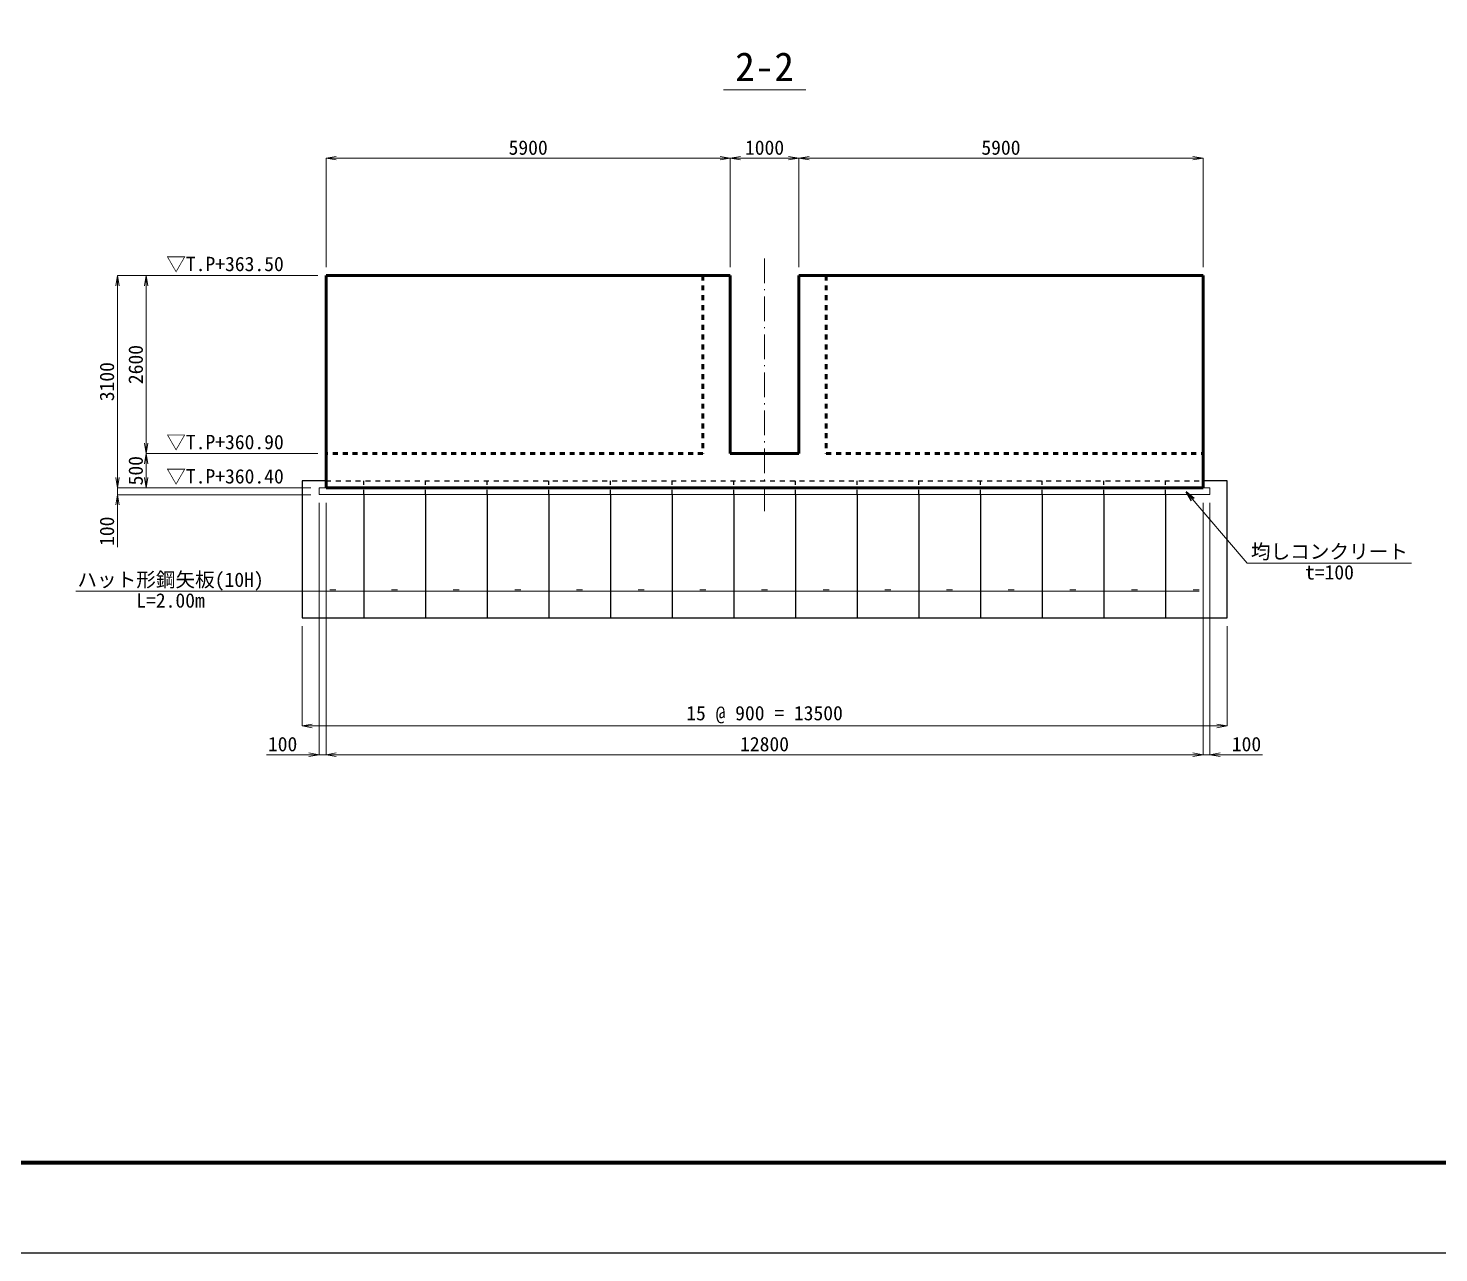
# Model space of a CAD drawing. Header units: millimetres. Extents: x 156724 to 226425, y -17820 to 17820.
# Drawn here: x 186833 to 207421, y -17820 to 59 of the extents above; entities that cross this region are included whole.
import ezdxf
from ezdxf.enums import TextEntityAlignment as Align

# ---------------------------------------------------------------- set-up
doc = ezdxf.new("R2010")
doc.units = ezdxf.units.MM
doc.header["$LTSCALE"] = 60
doc.header["$PDSIZE"] = 300
for name, pattern in [('SXF_一点短鎖線', [9.25, 6, -1.5, 0.25, -1.5]), ('SXF_跳び破線', [12, 6, -6]), ('一点短鎖線', [9.25, 6, -1.5, 0.25, -1.5])]:
    doc.linetypes.add(name, pattern=pattern)
doc.layers.get('Defpoints').update_dxf_attribs({"color": 151})
for name, color, linetype, lineweight in [('D-BMK', 2, 'SXF_一点短鎖線', 13), ('D-STR', 1, 'Continuous', 50), ('D-STR-DIM', 7, 'Continuous', 13), ('D-STR-HTXT', 7, 'Continuous', 13), ('D-STR-STR3', 4, 'Continuous', 25), ('D-STR-STR7', 3, 'Continuous', 13), ('D-STR-TXT', 7, 'Continuous', 13), ('D-TTL', 2, 'Continuous', 140), ('D-TTL-LINE', 7, 'Continuous', 13), ('D-TTL-TXT', 7, 'Continuous', 13)]:
    doc.layers.add(name, color=color, linetype=linetype, lineweight=lineweight)
doc.styles.add('MS ゴシック', font='MS Gothic.ttf')
doc.dimstyles.new('DIM-60', dxfattribs={"dimscale": 60, "dimtxt": 3.5, "dimasz": 2.5, "dimexe": 0, "dimexo": 2, "dimgap": 0.8, "dimtad": 1, "dimdec": 0, "dimzin": 0, "dimdsep": 46, "dimtxsty": 'MS ゴシック', "dimblk": 'OPEN', "dimcen": 0.1, "dimclrd": 256, "dimclre": 256, "dimclrt": 256, "dimaunit": 1, "dimadec": 4, "dimazin": 0, "dimtfac": 1, "dimtdec": 0, "dimtmove": 0, "dimatfit": 3, "dimldrblk": 'OPEN', "dimfxl": 1, "dimtolj": 1, "dimtzin": 0, "dimlwd": -1, "dimlwe": -1, "dimarcsym": 0})
doc.dimstyles.new('DIM-60-F', dxfattribs={"dimscale": 60, "dimtxt": 3.5, "dimasz": 2.5, "dimexe": 0, "dimexo": 2, "dimgap": 0.8, "dimtad": 1, "dimdec": 0, "dimzin": 0, "dimdsep": 46, "dimtxsty": 'MS ゴシック', "dimblk": 'OPEN', "dimcen": 0.1, "dimaunit": 1, "dimadec": 4, "dimazin": 0, "dimtfac": 1, "dimtdec": 0, "dimtmove": 2, "dimatfit": 3, "dimldrblk": 'OPEN', "dimfxl": 1, "dimtolj": 1, "dimtzin": 0, "dimlwd": -1, "dimlwe": -1, "dimarcsym": 2})

# ---------------------------------------------------------------- blocks, each defined once
blk = doc.blocks.new('_Open')
at = {"color": 0, "linetype": 'ByBlock', "lineweight": -2}
for p, q in [((-1, 0.17), (0, 0)), ((-1, -0.17), (0, 0)), ((0, 0), (-1, 0))]:
    blk.add_line(p, q, dxfattribs=at)
blk = doc.blocks.new('*D114')
at = {"layer": 'D-STR-DIM', "color": 0, "transparency": 16777216}
for p, q in [((191180, -6872), (191180, -10548)), ((203980, -6872), (203980, -10548)), ((191330, -10548), (203830, -10548))]:
    blk.add_line(p, q, dxfattribs=at)
at = {"layer": 'Defpoints', "color": 0, "transparency": 16777216}
for p in [(191180, -6752), (203980, -6752), (203980, -10548)]:
    blk.add_point(p, dxfattribs=at)
at = {"layer": 'D-STR-DIM', "color": 0, "transparency": 16777216, "xscale": 150, "yscale": 150, "zscale": 150, "rotation": 180}
blk.add_blockref('_Open', (191180, -10548), dxfattribs=at)
at = {"layer": 'D-STR-DIM', "color": 0, "transparency": 16777216, "xscale": 150, "yscale": 150, "zscale": 150}
blk.add_blockref('_Open', (203980, -10548), dxfattribs=at)
at = {"layer": 'D-STR-DIM', "color": 0, "transparency": 16777216, "insert": (197580, -10395), "char_height": 210, "attachment_point": 5, "style": 'MS ゴシック'}
blk.add_mtext('\\A1;12800', dxfattribs=at)
blk = doc.blocks.new('*D115')
at = {"layer": 'D-STR-DIM', "transparency": 16777216}
for p, q in [((203980, -6872), (203980, -10548)), ((204080, -6872), (204080, -10548)), ((203830, -10548), (203680, -10548)), ((203980, -10548), (204080, -10548)), ((204230, -10548), (204848, -10548))]:
    blk.add_line(p, q, dxfattribs=at)
at = {"layer": 'Defpoints', "color": 0, "transparency": 16777216}
for p in [(203980, -6752), (204080, -6752), (204080, -10548)]:
    blk.add_point(p, dxfattribs=at)
at = {"layer": 'D-STR-DIM', "transparency": 16777216, "xscale": 150, "yscale": 150, "zscale": 150}
blk.add_blockref('_Open', (203980, -10548), dxfattribs=at)
at = {"layer": 'D-STR-DIM', "transparency": 16777216, "xscale": 150, "yscale": 150, "zscale": 150, "rotation": 180}
blk.add_blockref('_Open', (204080, -10548), dxfattribs=at)
at = {"layer": 'D-STR-DIM', "transparency": 16777216, "insert": (204614, -10395), "char_height": 210, "attachment_point": 5, "style": 'MS ゴシック'}
blk.add_mtext('\\A1;100', dxfattribs=at)
blk = doc.blocks.new('*D116')
at = {"layer": 'D-STR-DIM', "transparency": 16777216}
for p, q in [((191080, -6872), (191080, -10548)), ((191180, -6872), (191180, -10548)), ((190930, -10548), (190312, -10548)), ((191180, -10548), (191080, -10548)), ((191330, -10548), (191480, -10548))]:
    blk.add_line(p, q, dxfattribs=at)
at = {"layer": 'Defpoints', "color": 0, "transparency": 16777216}
for p in [(191080, -6752), (191180, -6752), (191080, -10548)]:
    blk.add_point(p, dxfattribs=at)
at = {"layer": 'D-STR-DIM', "transparency": 16777216, "xscale": 150, "yscale": 150, "zscale": 150}
blk.add_blockref('_Open', (191080, -10548), dxfattribs=at)
at = {"layer": 'D-STR-DIM', "transparency": 16777216, "xscale": 150, "yscale": 150, "zscale": 150, "rotation": 180}
blk.add_blockref('_Open', (191180, -10548), dxfattribs=at)
at = {"layer": 'D-STR-DIM', "transparency": 16777216, "insert": (190546, -10395), "char_height": 210, "attachment_point": 5, "style": 'MS ゴシック'}
blk.add_mtext('\\A1;100', dxfattribs=at)
blk = doc.blocks.new('*D117')
at = {"layer": 'D-STR-DIM', "color": 0, "transparency": 16777216}
for p, q in [((190830, -8672), (190830, -10128)), ((204330, -8672), (204330, -10128)), ((190980, -10128), (204180, -10128))]:
    blk.add_line(p, q, dxfattribs=at)
at = {"layer": 'Defpoints', "color": 0, "transparency": 16777216}
for p in [(190830, -8552), (204330, -8552), (204330, -10128)]:
    blk.add_point(p, dxfattribs=at)
at = {"layer": 'D-STR-DIM', "color": 0, "transparency": 16777216, "xscale": 150, "yscale": 150, "zscale": 150, "rotation": 180}
blk.add_blockref('_Open', (190830, -10128), dxfattribs=at)
at = {"layer": 'D-STR-DIM', "color": 0, "transparency": 16777216, "xscale": 150, "yscale": 150, "zscale": 150}
blk.add_blockref('_Open', (204330, -10128), dxfattribs=at)
at = {"layer": 'D-STR-DIM', "color": 0, "transparency": 16777216, "insert": (197580, -9964), "char_height": 210, "attachment_point": 5, "style": 'MS ゴシック'}
blk.add_mtext('\\A1;1{\\A0;5} @ 900 = 13500', dxfattribs=at)
blk = doc.blocks.new('*D118')
at = {"layer": 'D-STR-DIM', "color": 0, "transparency": 16777216}
for p, q in [((197080, -3432), (197080, -1839)), ((197230, -1839), (197930, -1839)), ((198080, -3432), (198080, -1839))]:
    blk.add_line(p, q, dxfattribs=at)
at = {"layer": 'Defpoints', "color": 0, "transparency": 16777216}
for p in [(198080, -1839), (197080, -3552), (198080, -3552)]:
    blk.add_point(p, dxfattribs=at)
at = {"layer": 'D-STR-DIM', "color": 0, "transparency": 16777216, "xscale": 150, "yscale": 150, "zscale": 150, "rotation": 180}
blk.add_blockref('_Open', (197080, -1839), dxfattribs=at)
at = {"layer": 'D-STR-DIM', "color": 0, "transparency": 16777216, "xscale": 150, "yscale": 150, "zscale": 150}
blk.add_blockref('_Open', (198080, -1839), dxfattribs=at)
at = {"layer": 'D-STR-DIM', "color": 0, "transparency": 16777216, "insert": (197580, -1686), "char_height": 210, "attachment_point": 5, "style": 'MS ゴシック'}
blk.add_mtext('\\A1;1000', dxfattribs=at)
blk = doc.blocks.new('*D119')
at = {"layer": 'D-STR-DIM', "color": 0, "transparency": 16777216}
for p, q in [((198080, -3432), (198080, -1839)), ((198230, -1839), (203830, -1839)), ((203980, -3432), (203980, -1839))]:
    blk.add_line(p, q, dxfattribs=at)
at = {"layer": 'Defpoints', "color": 0, "transparency": 16777216}
for p in [(203980, -1839), (198080, -3552), (203980, -3552)]:
    blk.add_point(p, dxfattribs=at)
at = {"layer": 'D-STR-DIM', "color": 0, "transparency": 16777216, "xscale": 150, "yscale": 150, "zscale": 150, "rotation": 180}
blk.add_blockref('_Open', (198080, -1839), dxfattribs=at)
at = {"layer": 'D-STR-DIM', "color": 0, "transparency": 16777216, "xscale": 150, "yscale": 150, "zscale": 150}
blk.add_blockref('_Open', (203980, -1839), dxfattribs=at)
at = {"layer": 'D-STR-DIM', "color": 0, "transparency": 16777216, "insert": (201030, -1686), "char_height": 210, "attachment_point": 5, "style": 'MS ゴシック'}
blk.add_mtext('\\A1;5900', dxfattribs=at)
blk = doc.blocks.new('*D120')
at = {"layer": 'D-STR-DIM', "color": 0, "transparency": 16777216}
for p, q in [((191180, -3432), (191180, -1839)), ((196930, -1839), (191330, -1839)), ((197080, -3432), (197080, -1839))]:
    blk.add_line(p, q, dxfattribs=at)
at = {"layer": 'Defpoints', "color": 0, "transparency": 16777216}
for p in [(191180, -1839), (191180, -3552), (197080, -3552)]:
    blk.add_point(p, dxfattribs=at)
at = {"layer": 'D-STR-DIM', "color": 0, "transparency": 16777216, "xscale": 150, "yscale": 150, "zscale": 150, "rotation": 180}
blk.add_blockref('_Open', (191180, -1839), dxfattribs=at)
at = {"layer": 'D-STR-DIM', "color": 0, "transparency": 16777216, "xscale": 150, "yscale": 150, "zscale": 150}
blk.add_blockref('_Open', (197080, -1839), dxfattribs=at)
at = {"layer": 'D-STR-DIM', "color": 0, "transparency": 16777216, "insert": (194130, -1686), "char_height": 210, "attachment_point": 5, "style": 'MS ゴシック'}
blk.add_mtext('\\A1;5900', dxfattribs=at)
blk = doc.blocks.new('*D121')
at = {"layer": 'D-STR-DIM', "color": 0, "transparency": 16777216}
for p, q in [((191060, -3552), (188556, -3552)), ((188556, -3702), (188556, -6002)), ((191060, -6152), (188556, -6152))]:
    blk.add_line(p, q, dxfattribs=at)
at = {"layer": 'Defpoints', "color": 0, "transparency": 16777216}
for p in [(191180, -3552), (188556, -6152), (191180, -6152)]:
    blk.add_point(p, dxfattribs=at)
at = {"layer": 'D-STR-DIM', "color": 0, "transparency": 16777216, "xscale": 150, "yscale": 150, "zscale": 150}
for p, rotation in [((188556, -3552), 90), ((188556, -6152), 270)]:
    blk.add_blockref('_Open', p, dxfattribs=dict(at, rotation=rotation))
at = {"layer": 'D-STR-DIM', "color": 0, "transparency": 16777216, "insert": (188403, -4852), "char_height": 210, "attachment_point": 5, "rotation": 90, "style": 'MS ゴシック'}
blk.add_mtext('\\A1;2600', dxfattribs=at)
blk = doc.blocks.new('*D122')
at = {"layer": 'D-STR-DIM', "color": 0, "transparency": 16777216}
for p, q in [((191060, -6152), (188556, -6152)), ((188556, -6302), (188556, -6502)), ((190960, -6652), (188556, -6652))]:
    blk.add_line(p, q, dxfattribs=at)
at = {"layer": 'Defpoints', "color": 0, "transparency": 16777216}
for p in [(191180, -6152), (188556, -6652), (191080, -6652)]:
    blk.add_point(p, dxfattribs=at)
at = {"layer": 'D-STR-DIM', "color": 0, "transparency": 16777216, "xscale": 150, "yscale": 150, "zscale": 150}
for p, rotation in [((188556, -6152), 90), ((188556, -6652), 270)]:
    blk.add_blockref('_Open', p, dxfattribs=dict(at, rotation=rotation))
at = {"layer": 'D-STR-DIM', "color": 0, "transparency": 16777216, "insert": (188403, -6402), "char_height": 210, "attachment_point": 5, "rotation": 90, "style": 'MS ゴシック'}
blk.add_mtext('\\A1;500', dxfattribs=at)
blk = doc.blocks.new('*D123')
at = {"layer": 'D-STR-DIM', "transparency": 16777216}
for p, q in [((188136, -6502), (188136, -6352)), ((190960, -6652), (188136, -6652)), ((188136, -6652), (188136, -6752)), ((190960, -6752), (188136, -6752)), ((188136, -6902), (188136, -7520))]:
    blk.add_line(p, q, dxfattribs=at)
at = {"layer": 'Defpoints', "color": 0, "transparency": 16777216}
for p in [(188136, -6752), (191080, -6652), (191080, -6752)]:
    blk.add_point(p, dxfattribs=at)
at = {"layer": 'D-STR-DIM', "transparency": 16777216, "xscale": 150, "yscale": 150, "zscale": 150}
for p, rotation in [((188136, -6652), 270), ((188136, -6752), 90)]:
    blk.add_blockref('_Open', p, dxfattribs=dict(at, rotation=rotation))
at = {"layer": 'D-STR-DIM', "transparency": 16777216, "insert": (187983, -7286), "char_height": 210, "attachment_point": 5, "rotation": 90, "style": 'MS ゴシック'}
blk.add_mtext('\\A1;100', dxfattribs=at)
blk = doc.blocks.new('*D124')
at = {"layer": 'D-STR-DIM', "color": 0, "transparency": 16777216}
for p, q in [((191060, -3552), (188136, -3552)), ((188136, -6502), (188136, -3702)), ((190960, -6652), (188136, -6652))]:
    blk.add_line(p, q, dxfattribs=at)
at = {"layer": 'Defpoints', "color": 0, "transparency": 16777216}
for p in [(188136, -3552), (191180, -3552), (191080, -6652)]:
    blk.add_point(p, dxfattribs=at)
at = {"layer": 'D-STR-DIM', "color": 0, "transparency": 16777216, "xscale": 150, "yscale": 150, "zscale": 150}
for p, rotation in [((188136, -3552), 90), ((188136, -6652), 270)]:
    blk.add_blockref('_Open', p, dxfattribs=dict(at, rotation=rotation))
at = {"layer": 'D-STR-DIM', "color": 0, "transparency": 16777216, "insert": (187983, -5102), "char_height": 210, "attachment_point": 5, "rotation": 90, "style": 'MS ゴシック'}
blk.add_mtext('\\A1;3100', dxfattribs=at)

msp = doc.modelspace()

# ---------------------------------------------------------------- linework, layer by layer
at = {"layer": 'D-BMK', "linetype": '一点短鎖線'}
msp.add_line((197580.3, -6992.9), (197580.3, -3282.9), dxfattribs=at)
at = {"layer": 'D-STR'}
for p, q in [((197080.3, -3551.6), (191180.3, -3551.6)), ((191180.3, -3551.6), (191180.3, -6651.6)), ((197080.3, -3551.6), (197080.3, -6151.6)), ((203980.3, -3551.6), (198080.3, -3551.6)), ((198080.3, -3551.6), (198080.3, -6151.6)), ((203980.3, -3551.6), (203980.3, -6651.6)), ((198080.3, -6151.6), (197080.3, -6151.6)), ((203980.3, -6651.6), (191180.3, -6651.6))]:
    msp.add_line(p, q, dxfattribs=at)
at = {"layer": 'D-STR', "linetype": 'SXF_跳び破線', "ltscale": 0.2}
for points in [[(196680.3, -3551.6), (196680.3, -6151.6), (191180.3, -6151.6)], [(198480.3, -3551.6), (198480.3, -6151.6), (203980.3, -6151.6)]]:
    msp.add_lwpolyline(points, dxfattribs=at)
at = {"layer": 'D-STR-HTXT'}
for p, q in [((207024.7, -7749.7), (204624.7, -7749.7)), ((187530.3, -8160.9), (190290.3, -8160.9)), ((190290.3, -8160.9), (203925.3, -8160.9)), ((191325.3, -8142.9), (191235.3, -8142.9)), ((192225.3, -8142.9), (192135.3, -8142.9)), ((193125.3, -8142.9), (193035.3, -8142.9)), ((194025.3, -8142.9), (193935.3, -8142.9)), ((194925.3, -8142.9), (194835.3, -8142.9)), ((195825.3, -8142.9), (195735.3, -8142.9)), ((196725.3, -8142.9), (196635.3, -8142.9)), ((197625.3, -8142.9), (197535.3, -8142.9)), ((198525.3, -8142.9), (198435.3, -8142.9)), ((199425.3, -8142.9), (199335.3, -8142.9)), ((200325.3, -8142.9), (200235.3, -8142.9)), ((201225.3, -8142.9), (201135.3, -8142.9)), ((202125.3, -8142.9), (202035.3, -8142.9)), ((203025.3, -8142.9), (202935.3, -8142.9)), ((203925.3, -8142.9), (203835.3, -8142.9))]:
    msp.add_line(p, q, dxfattribs=at)
at = {"layer": 'D-STR-STR3', "linetype": 'SXF_跳び破線', "ltscale": 0.2}
for p, q in [((191180.3, -6551.6), (203980.3, -6551.6)), ((191730.3, -6751.6), (191730.3, -6551.6)), ((192630.3, -6751.6), (192630.3, -6551.6)), ((193530.3, -6751.6), (193530.3, -6551.6)), ((194430.3, -6751.6), (194430.3, -6551.6)), ((195330.3, -6751.6), (195330.3, -6551.6)), ((196230.3, -6751.6), (196230.3, -6551.6)), ((197130.3, -6751.6), (197130.3, -6551.6)), ((198030.3, -6751.6), (198030.3, -6551.6)), ((198930.3, -6751.6), (198930.3, -6551.6)), ((199830.3, -6751.6), (199830.3, -6551.6)), ((200730.3, -6751.6), (200730.3, -6551.6)), ((201630.3, -6751.6), (201630.3, -6551.6)), ((202530.3, -6751.6), (202530.3, -6551.6)), ((203430.3, -6751.6), (203430.3, -6551.6))]:
    msp.add_line(p, q, dxfattribs=at)
at = {"layer": 'D-STR-STR3'}
for p, q in [((191730.3, -6751.6), (191730.3, -8551.6)), ((192630.3, -6751.6), (192630.3, -8551.6)), ((193530.3, -6751.6), (193530.3, -8551.6)), ((194430.3, -6751.6), (194430.3, -8551.6)), ((195330.3, -6751.6), (195330.3, -8551.6)), ((196230.3, -6751.6), (196230.3, -8551.6)), ((197130.3, -6751.6), (197130.3, -8551.6)), ((198030.3, -6751.6), (198030.3, -8551.6)), ((198930.3, -6751.6), (198930.3, -8551.6)), ((199830.3, -6751.6), (199830.3, -8551.6)), ((200730.3, -6751.6), (200730.3, -8551.6)), ((201630.3, -6751.6), (201630.3, -8551.6)), ((202530.3, -6751.6), (202530.3, -8551.6)), ((203430.3, -6751.6), (203430.3, -8551.6))]:
    msp.add_line(p, q, dxfattribs=at)
msp.add_lwpolyline([(191180.3, -6551.6), (190830.3, -6551.6), (190830.3, -8551.6), (204330.3, -8551.6), (204330.3, -6551.6), (203980.3, -6551.6)], dxfattribs=at)
at = {"layer": 'D-STR-STR7'}
msp.add_lwpolyline([(203980.3, -6651.6), (204080.3, -6651.6), (204080.3, -6751.6), (191080.3, -6751.6), (191080.3, -6651.6), (191180.3, -6651.6)], dxfattribs=at)
at = {"layer": 'D-TTL'}
msp.add_lwpolyline([(170699.5, 16500), (170699.5, -16500), (218699.5, -16500), (218699.5, 16500)], close=True, dxfattribs=at)
at = {"layer": 'D-TTL-LINE'}
msp.add_line((196980.3, -839.3), (198180.3, -839.3), dxfattribs=at)
at = {"layer": 'Defpoints', "color": 1}
msp.add_lwpolyline([(169469.5, 17820), (169469.5, -17820), (219929.5, -17820), (219929.5, 17820)], close=True, dxfattribs=at)

# ---------------------------------------------------------------- texts
at = {"layer": 'D-STR-TXT', "style": 'MS ゴシック'}
for s, p in [('▽T.P+363.50', (188848.1, -3551.6)), ('▽T.P+360.90', (188848.1, -6151.6)), ('▽T.P+360.40', (188848.1, -6651.6))]:
    msp.add_text(s, height=210, dxfattribs=at).set_placement(p, align=Align.BOTTOM_LEFT)
for s, p in [('均しコンクリート', (205824.7, -7749.7)), ('ハット形鋼矢板(10H)', (188910.3, -8160.9))]:
    msp.add_text(s, height=210, dxfattribs=at).set_placement(p, align=Align.BOTTOM_CENTER)
for s, p in [('t=100', (205824.7, -7779.7)), ('L=2.00m', (188910.3, -8190.9))]:
    msp.add_text(s, height=210, dxfattribs=at).set_placement(p, align=Align.TOP_CENTER)
at = {"layer": 'D-TTL-TXT', "style": 'MS ゴシック'}
msp.add_text('2-2', height=420, dxfattribs=at).set_placement((197580.3, -839.3), align=Align.BOTTOM_CENTER)

# ---------------------------------------------------------------- dimensions: what is measured, and where the dimension line sits
at = {"layer": 'D-STR-DIM'}
for base, p1, p2, picture, middle in [((191180.3, -1839.3), (197080.3, -3551.6), (191180.3, -3551.6), '*D120', (194130.3, -1686.3)), ((198080.3, -1839.3), (197080.3, -3551.6), (198080.3, -3551.6), '*D118', (197580.3, -1686.3)), ((203980.3, -1839.3), (198080.3, -3551.6), (203980.3, -3551.6), '*D119', (201030.3, -1686.3)), ((203980.3, -10548.1), (191180.3, -6751.6), (203980.3, -6751.6), '*D114', (197580.3, -10395.1))]:
    dim = msp.add_linear_dim(base=base, p1=p1, p2=p2, dimstyle='DIM-60-F', override={"dimtix": 1}, dxfattribs=at)
    dim.commit()
    dim.dimension.update_dxf_attribs({"geometry": picture, "text_midpoint": middle})
for base, p1, p2, picture, middle in [((188136.5, -3551.6), (191080.3, -6651.6), (191180.3, -3551.6), '*D124', (187983.5, -5101.6)), ((188556.5, -6151.6), (191180.3, -3551.6), (191180.3, -6151.6), '*D121', (188403.5, -4851.6)), ((188556.5, -6651.6), (191180.3, -6151.6), (191080.3, -6651.6), '*D122', (188403.5, -6401.6))]:
    dim = msp.add_linear_dim(base=base, p1=p1, p2=p2, angle=90, dimstyle='DIM-60-F', override={"dimtix": 1}, dxfattribs=at)
    dim.commit()
    dim.dimension.update_dxf_attribs({"geometry": picture, "text_midpoint": middle})
dim = msp.add_linear_dim(base=(188136.5, -6751.6), p1=(191080.3, -6651.6), p2=(191080.3, -6751.6), angle=90, dimstyle='DIM-60', dxfattribs=at)
dim.commit()
dim.dimension.update_dxf_attribs({"geometry": '*D123', "text_midpoint": (188136.5, -7285.6), "dimtype": 160})
for base, p1, p2, picture, middle in [((191080.3, -10548.1), (191180.3, -6751.6), (191080.3, -6751.6), '*D116', (190546.2, -10548.1)), ((204080.3, -10548.1), (203980.3, -6751.6), (204080.3, -6751.6), '*D115', (204614.3, -10548.1))]:
    dim = msp.add_linear_dim(base=base, p1=p1, p2=p2, dimstyle='DIM-60', dxfattribs=at)
    dim.commit()
    dim.dimension.update_dxf_attribs({"geometry": picture, "text_midpoint": middle, "dimtype": 160})
dim = msp.add_linear_dim(base=(204330.3, -10128.1), p1=(190830.3, -8551.6), p2=(204330.3, -8551.6), text='1{\\A0;5} @ 900 = <>', dimstyle='DIM-60-F', override={"dimtix": 1}, dxfattribs=at)
dim.commit()
dim.dimension.update_dxf_attribs({"geometry": '*D117', "text_midpoint": (197580.3, -9963.9)})

# ---------------------------------------------------------------- leaders
at = {"layer": 'D-STR-HTXT'}
msp.add_leader([(203733.9, -6710.2), (204624.7, -7749.7)], dimstyle='DIM-60-F', override={"dimtad": 0}, dxfattribs=at)

doc.saveas('drawing.dxf')
